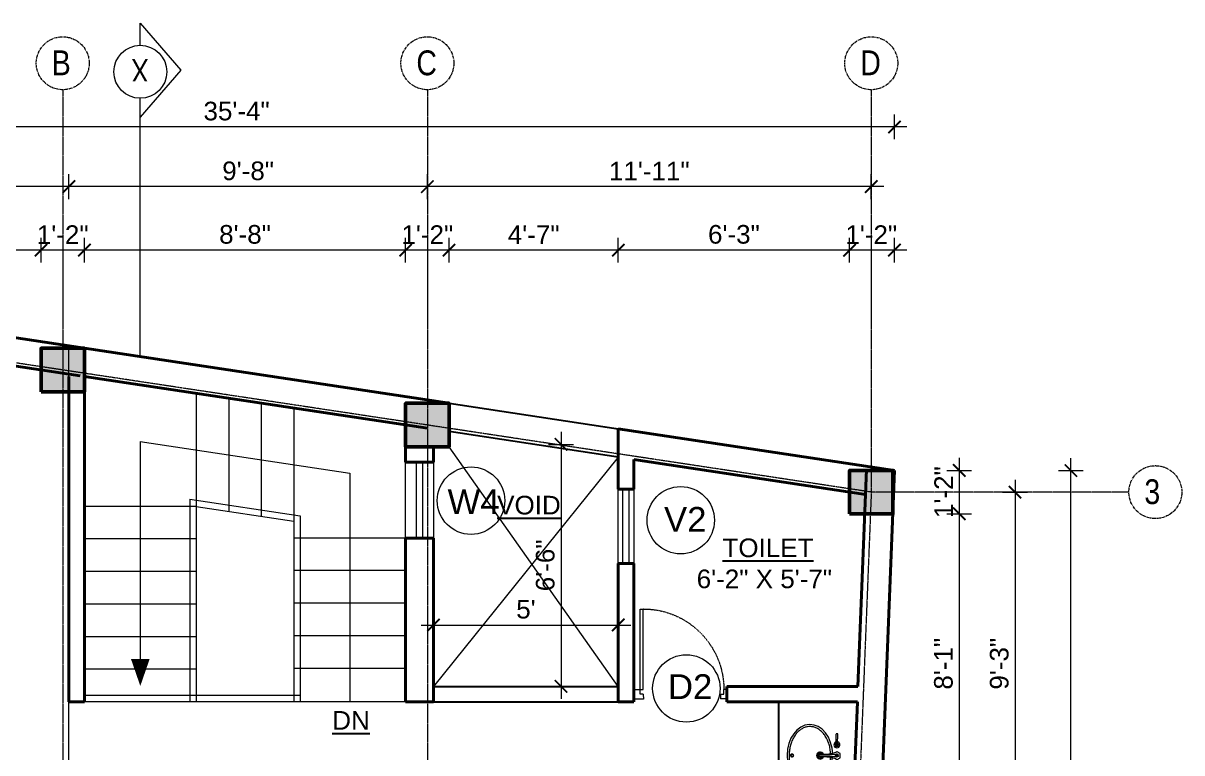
# Model space of a CAD drawing. Header units: inches. Extents: x 136316 to 139491, y -21083 to -17511.
# Drawn here: x 136744.6 to 137118, y -20056.5 to -19821.4 of the extents above; entities that cross this region are included whole.
import ezdxf

# ---------------------------------------------------------------- set-up
doc = ezdxf.new("R2010")
doc.units = ezdxf.units.IN
doc.header["$LTSCALE"] = 0.5
doc.header["$MEASUREMENT"] = 0
doc.header["$PDMODE"] = 66
doc.linetypes.add('CENTER', pattern=[2, 1.25, -0.25, 0.25, -0.25])
doc.linetypes.add('HIDDEN', pattern=[0.375, 0.25, -0.125])
for name, color, linetype, lineweight in [('Annotate-Lite.w', 177, 'Continuous', 9), ('Annotations-Bold.w', 177, 'Continuous', 13), ('C-COLUMN', 1, 'Continuous', 50), ('DIM', 4, 'Continuous', 5), ('DIM 1-100', 4, 'Continuous', 13), ('Door-Window.w', 4, 'Continuous', 15), ('Fittings', 9, 'Continuous', 5), ('hatch', 9, 'Continuous', 5), ('stair', 132, 'Continuous', 13), ('TEXT', 220, 'Continuous', 9), ('Toilet', 7, 'Continuous', 25), ('wall', 1, 'Continuous', 40), ('wall light', 6, 'Continuous', 25), ('window', 4, 'Continuous', 13)]:
    doc.layers.add(name, color=color, linetype=linetype, lineweight=lineweight)
doc.layers.add('furniture', color=31, linetype='Continuous')
doc.styles.add('ARAIL', font='ARIALN.TTF')
doc.styles.add('arial.', font='arial.ttf')
doc.styles.add('gaurav', font='arial.ttf')
doc.styles.get("Standard").update_dxf_attribs({"font": 'arial.ttf'})
doc.dimstyles.new('1 by 96', dxfattribs={"dimtxt": 6, "dimasz": 4, "dimexe": 4, "dimexo": 4, "dimgap": 2, "dimtad": 1, "dimdec": 0, "dimzin": 0, "dimdsep": 46, "dimlunit": 4, "dimtxsty": 'Standard', "dimblk": 'ARCHTICK', "dimcen": 0, "dimdle": 4, "dimadec": 0, "dimazin": 0, "dimtfac": 1, "dimtdec": 0, "dimtix": 1, "dimtofl": 0, "dimtmove": 1, "dimatfit": 3, "dimldrblk": 'ARCHTICK', "dimfxl": 4, "dimfxlon": 1, "dimtolj": 1, "dimtzin": 0, "dimlwd": -1, "dimlwe": -1, "dimarcsym": 0})

# ---------------------------------------------------------------- blocks, each defined once
blk = doc.blocks.new('3-0')
at = {"ltscale": 3}
for p, q in [((11063.05, 10097.68), (11065.97, 10099.9)), ((11063.05, 10097.68), (11064.53, 10095.73)), ((11065.25, 10097.81), (11066.71, 10098.92)), ((11065.99, 10096.84), (11065.25, 10097.81)), ((11065.97, 10099.9), (11066.71, 10098.92)), ((11065.99, 10096.84), (11064.53, 10095.73)), ((11085.5, 10074.13), (11110.32, 10092.96)), ((11111.05, 10091.97), (11110.32, 10092.96)), ((11086.24, 10073.15), (11111.05, 10091.97)), ((11084.04, 10073.02), (11082.57, 10071.91)), ((11082.57, 10071.91), (11084.79, 10068.98)), ((11084.04, 10073.02), (11084.78, 10072.04)), ((11084.78, 10072.04), (11086.24, 10073.15)), ((11084.79, 10068.98), (11087.72, 10071.2)), ((11086.24, 10073.15), (11085.5, 10074.13)), ((11087.72, 10071.2), (11086.24, 10073.15))]:
    blk.add_line(p, q, dxfattribs=at)
at = {"layer": 'Door-Window.w', "color": 9, "linetype": 'HIDDEN', "lineweight": 18}
blk.add_arc((11085.5, 10074.13), 31.16, 37.1906, 127.1465, dxfattribs=at)
blk = doc.blocks.new('A$C604E024C')
at = {"linetype": 'ByBlock'}
for p, q in [((-107, 6), (-198, 9)), ((-101, 4), (-101, -4)), ((-101, 4), (-101, 1)), ((-101, 4), (-101, 4)), ((-101, 1), (-97, 1)), ((-101, 0), (-101, -4)), ((-101, 0), (-97, 0)), ((-97, 4), (-97, 1)), ((-97, 4), (-96, 4)), ((-96, 4), (-96, -4)), ((-6, 4), (-6, -4)), ((-6, 4), (-5, 4)), ((-5, 4), (-5, -4)), ((0, 13), (0, -13)), ((1, 4), (1, -4)), ((1, 4), (3, 4)), ((2, 4), (2, 1)), ((2, 4), (3, 4)), ((2, 1), (3, 1)), ((100, 2), (101, 2)), ((107, 6), (198, 9)), ((199, 8), (199, -8)), ((-107, -6), (-198, -9)), ((-101, -4), (-101, -4)), ((-101, -4), (-101, -4)), ((-97, 0), (-97, -4)), ((-97, -4), (-96, -4)), ((-96, -4), (-96, -4)), ((-6, -4), (-1, -4)), ((-5, -4), (-1, -4)), ((-1, -4), (-1, -4)), ((1, -4), (3, -4)), ((2, 0), (2, -4)), ((2, 0), (3, 0)), ((2, -4), (3, -4)), ((100, -2), (101, -2)), ((107, -6), (198, -9))]:
    blk.add_line(p, q, dxfattribs=at)
for points in [[(35, -3), (35, -3, 0.267949), (35, 2), (20, 29, 0.267949), (15, 31), (-15, 31, 0.267949), (-20, 29), (-35, 2, 0.267949), (-35, -3)], [(0, 13), (-5, 13, 0.267949), (-9, 10), (-13, 2, 0.267949), (-13, -3), (-9, -10, 0.267949), (-5, -13), (0, -13)], [(0, 13), (5, 13, -0.267949), (9, 10), (13, 2, -0.267949), (13, -3), (9, -10, -0.267949), (5, -13), (0, -13)], [(-15, -149, 0.267949), (-15, -154), (-9, -163, 0.267949), (-5, -166), (0, -166)], [(15, -149, -0.267949), (15, -154), (9, -163, -0.267949), (5, -166), (0, -166)]]:
    blk.add_lwpolyline(points, format="xyb", dxfattribs=at)
for centre, radius, start, end in [((-148, 0), 51.6, 171.6285, 188.3715), ((-198, 8), 1, 88.5767, 180), ((-99, 0), 27.8, 193.9353, 166.0647), ((-99, 0), 16.1, 203.4772, 156.5228), ((-99, 0), 13.6, 207.8254, 152.1746), ((-99, 0), 10.7, 215.7665, 144.2335), ((3, 2), 1.6, 270, 90.0142), ((3, 2), 2.2, 301.4048, 90), ((3, -2), 2.5, 270, 62.7097), ((99, 0), 27.8, 13.9353, 346.0647), ((99, 0), 16.1, 23.4772, 336.5228), ((99, 0), 13.6, 27.8254, 332.1746), ((99, 0), 10.7, 35.7665, 324.2335), ((198, 8), 1, 0, 91.4233), ((-198, -8), 1, 180, 271.4233), ((-325, -117), 312, 354.1333, 21.5654), ((-1093, -110), 1085, 357.1828, 5.6778), ((3, -2), 1.9, 270, 90), ((1084, -109), 1075, 174.3028, 182.8736), ((325, -117), 312, 158.4157, 185.9255), ((198, -8), 1, 268.5767, 0)]:
    blk.add_arc(centre, radius, start, end, dxfattribs=at)
blk.add_ellipse((99, 0), major_axis=(0, 4.4), ratio=0.647537, start_param=-0.996154, end_param=4.137747, dxfattribs=at)
blk.add_open_spline([(100, 2), (100, 3), (100, 3), (100, 3), (99, 4), (99, 4), (99, 4), (99, 4), (98, 4), (98, 4), (98, 3), (97, 3), (97, 3), (97, 2), (97, 2), (96, 1), (96, 0), (96, 0), (96, -2), (97, -2), (97, -3), (97, -3), (98, -4), (98, -4), (99, -4), (99, -4), (99, -4), (100, -3), (100, -3), (100, -3), (100, -2)], degree=3, knots=[5.296065, 5.296065, 5.296065, 5.296065, 5.668493, 5.668493, 6.044953, 6.044953, 6.283185, 6.283185, 6.283185, 6.618814, 6.618814, 6.954443, 6.954443, 7.290072, 7.290072, 7.6257, 7.6257, 8.094621, 8.094621, 8.563542, 8.563542, 8.940002, 8.940002, 9.316461, 9.316461, 9.692921, 9.692921, 10.069381, 10.069381, 10.411893, 10.411893, 10.411893, 10.411893], dxfattribs=at)
blk = doc.blocks.new('basin')
for radius, start, end in [(1.14, 113.503, 66.2712), (0.79, 126.715, 52.8739)]:
    blk.add_arc((134195.31, -39122.53), radius, start, end)
blk.add_ellipse((134195.31, -39125.83), major_axis=(-9.97, 0), ratio=0.736887, start_param=4.757716, end_param=10.948885)
blk.add_ellipse((134195.31, -39131.57), major_axis=(0.448, 0), ratio=0.674502)
for points, knots in [([(134194.69, -39119.15), (134194.32, -39119.17), (134193.96, -39119.2), (134193.09, -39119.32), (134192.57, -39119.42), (134191.58, -39119.69), (134191.1, -39119.85), (134190.19, -39120.23), (134189.76, -39120.45), (134188.95, -39120.93), (134188.57, -39121.2), (134187.89, -39121.77), (134187.59, -39122.07), (134187.06, -39122.71), (134186.83, -39123.04), (134186.45, -39123.73), (134186.3, -39124.08), (134186.09, -39124.79), (134186.03, -39125.15), (134185.99, -39125.61), (134185.99, -39125.72), (134185.99, -39125.83), (134185.99, -39126.08), (134186.01, -39126.34), (134186.11, -39126.94), (134186.2, -39127.29), (134186.47, -39127.97), (134186.64, -39128.31), (134187.06, -39128.96), (134187.31, -39129.28), (134187.88, -39129.88), (134188.2, -39130.16), (134188.9, -39130.7), (134189.28, -39130.94), (134190.1, -39131.39), (134190.53, -39131.59), (134191.45, -39131.93), (134191.92, -39132.08), (134192.9, -39132.31), (134193.4, -39132.4), (134194.43, -39132.51), (134194.94, -39132.53), (134195.97, -39132.52), (134196.49, -39132.48), (134197.5, -39132.35), (134198, -39132.25), (134198.97, -39132), (134199.44, -39131.84), (134200.34, -39131.48), (134200.76, -39131.27), (134201.56, -39130.8), (134201.93, -39130.55), (134202.61, -39130), (134202.91, -39129.71), (134203.45, -39129.1), (134203.69, -39128.78), (134204.08, -39128.12), (134204.24, -39127.78), (134204.48, -39127.09), (134204.56, -39126.74), (134204.64, -39126.04), (134204.64, -39125.69), (134204.57, -39124.98), (134204.49, -39124.62), (134204.25, -39123.91), (134204.09, -39123.56), (134203.69, -39122.89), (134203.45, -39122.56), (134202.89, -39121.93), (134202.58, -39121.63), (134201.88, -39121.07), (134201.49, -39120.81), (134200.67, -39120.35), (134200.22, -39120.13), (134199.3, -39119.77), (134198.81, -39119.62), (134197.81, -39119.37), (134197.29, -39119.28), (134196.49, -39119.19), (134196.22, -39119.16), (134195.94, -39119.15)], [4.778413, 4.778413, 4.778413, 4.778413, 4.89303, 4.89303, 5.060537, 5.060537, 5.228045, 5.228045, 5.395552, 5.395552, 5.56306, 5.56306, 5.730567, 5.730567, 5.898075, 5.898075, 6.065582, 6.065582, 6.233089, 6.233089, 6.283185, 6.283185, 6.283185, 6.401225, 6.401225, 6.564378, 6.564378, 6.727532, 6.727532, 6.890685, 6.890685, 7.053839, 7.053839, 7.216992, 7.216992, 7.380146, 7.380146, 7.543299, 7.543299, 7.706452, 7.706452, 7.869606, 7.869606, 8.032759, 8.032759, 8.195913, 8.195913, 8.359066, 8.359066, 8.52222, 8.52222, 8.685373, 8.685373, 8.848527, 8.848527, 9.01168, 9.01168, 9.174834, 9.174834, 9.337987, 9.337987, 9.501141, 9.501141, 9.668648, 9.668648, 9.836155, 9.836155, 10.003663, 10.003663, 10.17117, 10.17117, 10.338678, 10.338678, 10.506185, 10.506185, 10.673693, 10.673693, 10.8412, 10.8412, 10.929386, 10.929386, 10.929386, 10.929386]), ([(134195.86, -39131.57), (134195.86, -39131.55), (134195.86, -39131.52), (134195.84, -39131.46), (134195.83, -39131.44), (134195.79, -39131.36), (134195.75, -39131.32), (134195.66, -39131.25), (134195.6, -39131.23), (134195.46, -39131.18), (134195.36, -39131.16), (134195.17, -39131.17), (134195.07, -39131.2), (134194.94, -39131.27), (134194.9, -39131.3), (134194.83, -39131.37), (134194.8, -39131.4), (134194.77, -39131.48), (134194.76, -39131.52), (134194.75, -39131.6), (134194.76, -39131.65), (134194.79, -39131.73), (134194.81, -39131.76), (134194.87, -39131.83), (134194.9, -39131.86), (134194.98, -39131.9), (134195.02, -39131.92), (134195.15, -39131.97), (134195.25, -39131.99), (134195.44, -39131.98), (134195.54, -39131.95), (134195.67, -39131.89), (134195.72, -39131.85), (134195.79, -39131.78), (134195.81, -39131.75), (134195.85, -39131.67), (134195.86, -39131.63), (134195.86, -39131.58), (134195.86, -39131.58), (134195.86, -39131.57)], [0, 0, 0, 0, 0.188397, 0.188397, 0.376794, 0.376794, 0.73698, 0.73698, 1.097166, 1.097166, 1.657793, 1.657793, 2.21842, 2.21842, 2.564182, 2.564182, 2.840364, 2.840364, 3.116547, 3.116547, 3.39273, 3.39273, 3.668913, 3.668913, 3.945096, 3.945096, 4.221279, 4.221279, 4.783807, 4.783807, 5.346334, 5.346334, 5.697184, 5.697184, 5.974645, 5.974645, 6.252106, 6.252106, 6.283185, 6.283185, 6.283185, 6.283185])]:
    blk.add_open_spline(points, degree=3, knots=knots)
at = {"xscale": 0.03499430959345774, "yscale": 0.03499430959345774, "zscale": 0.03499430959345774, "rotation": 359.9929103328581}
blk.add_blockref('A$C604E024C', (134195.31, -39117.12), dxfattribs=at)
blk = doc.blocks.new('_ArchTick')
at = {"color": 0, "linetype": 'ByBlock', "const_width": 0.15}
blk.add_lwpolyline([(-0.5, -0.5), (0.5, 0.5)], dxfattribs=at)
blk = doc.blocks.new('*D149')
at = {"layer": 'Defpoints', "color": 0, "transparency": 16777216}
for p in [(137024.95, -19965.47), (137024.95, -19979.47), (137046.29, -19979.47)]:
    blk.add_point(p, dxfattribs=at)
at = {"layer": 'DIM 1-100', "color": 0, "transparency": 16777216}
for p, q in [((137046.29, -19961.47), (137046.29, -19983.47)), ((137042.29, -19965.47), (137050.29, -19965.47)), ((137042.29, -19979.47), (137050.29, -19979.47))]:
    blk.add_line(p, q, dxfattribs=at)
at = {"layer": 'DIM 1-100', "color": 0, "transparency": 16777216, "xscale": 4, "yscale": 4, "zscale": 4}
for p, rotation in [((137046.29, -19965.47), 90), ((137046.29, -19979.47), 270)]:
    blk.add_blockref('_ArchTick', p, dxfattribs=dict(at, rotation=rotation))
at = {"layer": 'DIM 1-100', "color": 0, "transparency": 16777216, "insert": (137041.28, -19972.47), "char_height": 6, "attachment_point": 5, "rotation": 90}
blk.add_mtext('\\A1;1\'-2"', dxfattribs=at)
blk = doc.blocks.new('*D150')
at = {"layer": 'Defpoints', "color": 0, "transparency": 16777216}
for p in [(137024.95, -19979.47), (137020.51, -20076.06), (137046.29, -20076.06)]:
    blk.add_point(p, dxfattribs=at)
at = {"layer": 'DIM 1-100', "color": 0, "transparency": 16777216}
for p, q in [((137046.29, -19975.47), (137046.29, -20080.06)), ((137042.29, -19979.47), (137050.29, -19979.47)), ((137042.29, -20076.06), (137050.29, -20076.06))]:
    blk.add_line(p, q, dxfattribs=at)
at = {"layer": 'DIM 1-100', "color": 0, "transparency": 16777216, "xscale": 4, "yscale": 4, "zscale": 4}
for p, rotation in [((137046.29, -19979.47), 90), ((137046.29, -20076.06), 270)]:
    blk.add_blockref('_ArchTick', p, dxfattribs=dict(at, rotation=rotation))
at = {"layer": 'DIM 1-100', "color": 0, "transparency": 16777216, "insert": (137041.23, -20027.77), "char_height": 6, "attachment_point": 5, "rotation": 90}
blk.add_mtext('\\A1;8\'-1"', dxfattribs=at)
blk = doc.blocks.new('*D154')
at = {"layer": 'Defpoints', "color": 0, "transparency": 16777216}
for p in [(137024.95, -19972.47), (137020.79, -20083.06), (137064.29, -20083.06)]:
    blk.add_point(p, dxfattribs=at)
at = {"layer": 'DIM 1-100', "color": 0, "transparency": 16777216}
for p, q in [((137064.29, -19968.47), (137064.29, -20087.06)), ((137060.29, -19972.47), (137068.29, -19972.47)), ((137060.29, -20083.06), (137068.29, -20083.06))]:
    blk.add_line(p, q, dxfattribs=at)
at = {"layer": 'DIM 1-100', "color": 0, "transparency": 16777216, "xscale": 4, "yscale": 4, "zscale": 4}
for p, rotation in [((137064.29, -19972.47), 90), ((137064.29, -20083.06), 270)]:
    blk.add_blockref('_ArchTick', p, dxfattribs=dict(at, rotation=rotation))
at = {"layer": 'DIM 1-100', "color": 0, "transparency": 16777216, "insert": (137059.22, -20027.77), "char_height": 6, "attachment_point": 5, "rotation": 90}
blk.add_mtext('\\A1;9\'-3"', dxfattribs=at)
blk = doc.blocks.new('*D156')
at = {"layer": 'Defpoints', "color": 0, "transparency": 16777216}
for p in [(137025.42, -19965.53), (137082.29, -19965.53), (137015.85, -20208.29)]:
    blk.add_point(p, dxfattribs=at)
at = {"layer": 'DIM 1-100', "color": 0, "transparency": 16777216}
for p, q in [((137082.29, -20212.29), (137082.29, -19961.53)), ((137078.29, -19965.53), (137086.29, -19965.53)), ((137078.29, -20208.29), (137086.29, -20208.29))]:
    blk.add_line(p, q, dxfattribs=at)
at = {"layer": 'DIM 1-100', "color": 0, "transparency": 16777216, "xscale": 4, "yscale": 4, "zscale": 4}
for p, rotation in [((137082.29, -19965.53), 90), ((137082.29, -20208.29), 270)]:
    blk.add_blockref('_ArchTick', p, dxfattribs=dict(at, rotation=rotation))
at = {"layer": 'DIM 1-100', "color": 0, "transparency": 16777216, "insert": (137077.22, -20086.91), "char_height": 6, "attachment_point": 5, "rotation": 90}
blk.add_mtext('\\A1;20\'-3"', dxfattribs=at)
blk = doc.blocks.new('*D157')
at = {"layer": 'Defpoints', "color": 0, "transparency": 16777216}
for p in [(137010.95, -19894.51), (137010.95, -19965.47), (137025.42, -19965.53)]:
    blk.add_point(p, dxfattribs=at)
at = {"layer": 'DIM 1-100', "color": 0, "transparency": 16777216}
for p, q in [((137010.95, -19898.51), (137010.95, -19890.51)), ((137025.42, -19898.51), (137025.42, -19890.51)), ((137029.42, -19894.51), (137006.95, -19894.51))]:
    blk.add_line(p, q, dxfattribs=at)
at = {"layer": 'DIM 1-100', "color": 0, "transparency": 16777216, "xscale": 4, "yscale": 4, "zscale": 4, "rotation": 180}
blk.add_blockref('_ArchTick', (137010.95, -19894.51), dxfattribs=at)
at = {"layer": 'DIM 1-100', "color": 0, "transparency": 16777216, "xscale": 4, "yscale": 4, "zscale": 4}
blk.add_blockref('_ArchTick', (137025.42, -19894.51), dxfattribs=at)
at = {"layer": 'DIM 1-100', "color": 0, "transparency": 16777216, "insert": (137017.95, -19889.5), "char_height": 6, "attachment_point": 5}
blk.add_mtext('\\A1;1\'-2"', dxfattribs=at)
blk = doc.blocks.new('*D158')
at = {"layer": 'Defpoints', "color": 0, "transparency": 16777216}
for p in [(136936.43, -19894.51), (136936.43, -19952.09), (137010.95, -19965.47)]:
    blk.add_point(p, dxfattribs=at)
at = {"layer": 'DIM 1-100', "color": 0, "transparency": 16777216}
for p, q in [((136936.43, -19898.51), (136936.43, -19890.51)), ((137010.95, -19898.51), (137010.95, -19890.51)), ((137014.95, -19894.51), (136932.43, -19894.51))]:
    blk.add_line(p, q, dxfattribs=at)
at = {"layer": 'DIM 1-100', "color": 0, "transparency": 16777216, "xscale": 4, "yscale": 4, "zscale": 4, "rotation": 180}
blk.add_blockref('_ArchTick', (136936.43, -19894.51), dxfattribs=at)
at = {"layer": 'DIM 1-100', "color": 0, "transparency": 16777216, "xscale": 4, "yscale": 4, "zscale": 4}
blk.add_blockref('_ArchTick', (137010.95, -19894.51), dxfattribs=at)
at = {"layer": 'DIM 1-100', "color": 0, "transparency": 16777216, "insert": (136973.69, -19889.44), "char_height": 6, "attachment_point": 5}
blk.add_mtext('\\A1;6\'-3"', dxfattribs=at)
blk = doc.blocks.new('*D159')
at = {"layer": 'Defpoints', "color": 0, "transparency": 16777216}
for p in [(136881.89, -19894.51), (136881.89, -19943.86), (136936.43, -19952.09)]:
    blk.add_point(p, dxfattribs=at)
at = {"layer": 'DIM 1-100', "color": 0, "transparency": 16777216}
for p, q in [((136881.89, -19898.51), (136881.89, -19890.51)), ((136936.43, -19898.51), (136936.43, -19890.51)), ((136940.43, -19894.51), (136877.89, -19894.51))]:
    blk.add_line(p, q, dxfattribs=at)
at = {"layer": 'DIM 1-100', "color": 0, "transparency": 16777216, "xscale": 4, "yscale": 4, "zscale": 4, "rotation": 180}
blk.add_blockref('_ArchTick', (136881.89, -19894.51), dxfattribs=at)
at = {"layer": 'DIM 1-100', "color": 0, "transparency": 16777216, "xscale": 4, "yscale": 4, "zscale": 4}
blk.add_blockref('_ArchTick', (136936.43, -19894.51), dxfattribs=at)
at = {"layer": 'DIM 1-100', "color": 0, "transparency": 16777216, "insert": (136909.16, -19889.51), "char_height": 6, "attachment_point": 5}
blk.add_mtext('\\A1;4\'-7"', dxfattribs=at)
blk = doc.blocks.new('*D160')
at = {"layer": 'Defpoints', "color": 0, "transparency": 16777216}
for p in [(136867.89, -19894.51), (136867.89, -19943.86), (136881.89, -19943.86)]:
    blk.add_point(p, dxfattribs=at)
at = {"layer": 'DIM 1-100', "color": 0, "transparency": 16777216}
for p, q in [((136867.89, -19898.51), (136867.89, -19890.51)), ((136881.89, -19898.51), (136881.89, -19890.51)), ((136885.89, -19894.51), (136863.89, -19894.51))]:
    blk.add_line(p, q, dxfattribs=at)
at = {"layer": 'DIM 1-100', "color": 0, "transparency": 16777216, "xscale": 4, "yscale": 4, "zscale": 4, "rotation": 180}
blk.add_blockref('_ArchTick', (136867.89, -19894.51), dxfattribs=at)
at = {"layer": 'DIM 1-100', "color": 0, "transparency": 16777216, "xscale": 4, "yscale": 4, "zscale": 4}
blk.add_blockref('_ArchTick', (136881.89, -19894.51), dxfattribs=at)
at = {"layer": 'DIM 1-100', "color": 0, "transparency": 16777216, "insert": (136874.89, -19889.5), "char_height": 6, "attachment_point": 5}
blk.add_mtext('\\A1;1\'-2"', dxfattribs=at)
blk = doc.blocks.new('*D161')
at = {"layer": 'Defpoints', "color": 0, "transparency": 16777216}
for p in [(136764.39, -19894.51), (136764.39, -19926.12), (136867.89, -19943.86)]:
    blk.add_point(p, dxfattribs=at)
at = {"layer": 'DIM 1-100', "color": 0, "transparency": 16777216}
for p, q in [((136764.39, -19898.51), (136764.39, -19890.51)), ((136867.89, -19898.51), (136867.89, -19890.51)), ((136871.89, -19894.51), (136760.39, -19894.51))]:
    blk.add_line(p, q, dxfattribs=at)
at = {"layer": 'DIM 1-100', "color": 0, "transparency": 16777216, "xscale": 4, "yscale": 4, "zscale": 4, "rotation": 180}
blk.add_blockref('_ArchTick', (136764.39, -19894.51), dxfattribs=at)
at = {"layer": 'DIM 1-100', "color": 0, "transparency": 16777216, "xscale": 4, "yscale": 4, "zscale": 4}
blk.add_blockref('_ArchTick', (136867.89, -19894.51), dxfattribs=at)
at = {"layer": 'DIM 1-100', "color": 0, "transparency": 16777216, "insert": (136816.14, -19889.45), "char_height": 6, "attachment_point": 5}
blk.add_mtext('\\A1;8\'-8"', dxfattribs=at)
blk = doc.blocks.new('*D162')
at = {"layer": 'Defpoints', "color": 0, "transparency": 16777216}
for p in [(136750.39, -19894.51), (136750.39, -19926.12), (136764.39, -19926.12)]:
    blk.add_point(p, dxfattribs=at)
at = {"layer": 'DIM 1-100', "color": 0, "transparency": 16777216}
for p, q in [((136750.39, -19898.51), (136750.39, -19890.51)), ((136764.39, -19898.51), (136764.39, -19890.51)), ((136768.39, -19894.51), (136746.39, -19894.51))]:
    blk.add_line(p, q, dxfattribs=at)
at = {"layer": 'DIM 1-100', "color": 0, "transparency": 16777216, "xscale": 4, "yscale": 4, "zscale": 4, "rotation": 180}
blk.add_blockref('_ArchTick', (136750.39, -19894.51), dxfattribs=at)
at = {"layer": 'DIM 1-100', "color": 0, "transparency": 16777216, "xscale": 4, "yscale": 4, "zscale": 4}
blk.add_blockref('_ArchTick', (136764.39, -19894.51), dxfattribs=at)
at = {"layer": 'DIM 1-100', "color": 0, "transparency": 16777216, "insert": (136757.39, -19889.5), "char_height": 6, "attachment_point": 5}
blk.add_mtext('\\A1;1\'-2"', dxfattribs=at)
blk = doc.blocks.new('*D163')
at = {"layer": 'Defpoints', "color": 0, "transparency": 16777216}
for p in [(136637.74, -19894.51), (136637.74, -19921), (136750.39, -19926.12)]:
    blk.add_point(p, dxfattribs=at)
at = {"layer": 'DIM 1-100', "color": 0, "transparency": 16777216}
for p, q in [((136637.74, -19898.51), (136637.74, -19890.51)), ((136750.39, -19898.51), (136750.39, -19890.51)), ((136754.39, -19894.51), (136633.74, -19894.51))]:
    blk.add_line(p, q, dxfattribs=at)
at = {"layer": 'DIM 1-100', "color": 0, "transparency": 16777216, "xscale": 4, "yscale": 4, "zscale": 4, "rotation": 180}
blk.add_blockref('_ArchTick', (136637.74, -19894.51), dxfattribs=at)
at = {"layer": 'DIM 1-100', "color": 0, "transparency": 16777216, "xscale": 4, "yscale": 4, "zscale": 4}
blk.add_blockref('_ArchTick', (136750.39, -19894.51), dxfattribs=at)
at = {"layer": 'DIM 1-100', "color": 0, "transparency": 16777216, "insert": (136694.07, -19889.45), "char_height": 6, "attachment_point": 5}
blk.add_mtext('\\A1;9\'-5"', dxfattribs=at)
blk = doc.blocks.new('*D166')
at = {"layer": 'Defpoints', "color": 0, "transparency": 16777216}
for p in [(136874.89, -19874.04), (136874.89, -19950.86), (137017.95, -19972.47)]:
    blk.add_point(p, dxfattribs=at)
at = {"layer": 'DIM 1-100', "color": 0, "transparency": 16777216}
for p, q in [((136874.89, -19878.04), (136874.89, -19870.04)), ((137017.95, -19878.04), (137017.95, -19870.04)), ((137021.95, -19874.04), (136870.89, -19874.04))]:
    blk.add_line(p, q, dxfattribs=at)
at = {"layer": 'DIM 1-100', "color": 0, "transparency": 16777216, "xscale": 4, "yscale": 4, "zscale": 4, "rotation": 180}
blk.add_blockref('_ArchTick', (136874.89, -19874.04), dxfattribs=at)
at = {"layer": 'DIM 1-100', "color": 0, "transparency": 16777216, "xscale": 4, "yscale": 4, "zscale": 4}
blk.add_blockref('_ArchTick', (137017.95, -19874.04), dxfattribs=at)
at = {"layer": 'DIM 1-100', "color": 0, "transparency": 16777216, "insert": (136946.42, -19869.03), "char_height": 6, "attachment_point": 5}
blk.add_mtext('\\A1;11\'-11"', dxfattribs=at)
blk = doc.blocks.new('*D167')
at = {"layer": 'Defpoints', "color": 0, "transparency": 16777216}
for p in [(136759.39, -19874.04), (136759.39, -19938.12), (136874.89, -19950.86)]:
    blk.add_point(p, dxfattribs=at)
at = {"layer": 'DIM 1-100', "color": 0, "transparency": 16777216}
for p, q in [((136759.39, -19878.04), (136759.39, -19870.04)), ((136874.89, -19878.04), (136874.89, -19870.04)), ((136878.89, -19874.04), (136755.39, -19874.04))]:
    blk.add_line(p, q, dxfattribs=at)
at = {"layer": 'DIM 1-100', "color": 0, "transparency": 16777216, "xscale": 4, "yscale": 4, "zscale": 4, "rotation": 180}
blk.add_blockref('_ArchTick', (136759.39, -19874.04), dxfattribs=at)
at = {"layer": 'DIM 1-100', "color": 0, "transparency": 16777216, "xscale": 4, "yscale": 4, "zscale": 4}
blk.add_blockref('_ArchTick', (136874.89, -19874.04), dxfattribs=at)
at = {"layer": 'DIM 1-100', "color": 0, "transparency": 16777216, "insert": (136817.14, -19868.98), "char_height": 6, "attachment_point": 5}
blk.add_mtext('\\A1;9\'-8"', dxfattribs=at)
blk = doc.blocks.new('*D168')
at = {"layer": 'Defpoints', "color": 0, "transparency": 16777216}
for p in [(136630.74, -19874.04), (136630.74, -19914), (136759.39, -19938.12)]:
    blk.add_point(p, dxfattribs=at)
at = {"layer": 'DIM 1-100', "color": 0, "transparency": 16777216}
for p, q in [((136630.74, -19878.04), (136630.74, -19870.04)), ((136759.39, -19878.04), (136759.39, -19870.04)), ((136763.39, -19874.04), (136626.74, -19874.04))]:
    blk.add_line(p, q, dxfattribs=at)
at = {"layer": 'DIM 1-100', "color": 0, "transparency": 16777216, "xscale": 4, "yscale": 4, "zscale": 4, "rotation": 180}
blk.add_blockref('_ArchTick', (136630.74, -19874.04), dxfattribs=at)
at = {"layer": 'DIM 1-100', "color": 0, "transparency": 16777216, "xscale": 4, "yscale": 4, "zscale": 4}
blk.add_blockref('_ArchTick', (136759.39, -19874.04), dxfattribs=at)
at = {"layer": 'DIM 1-100', "color": 0, "transparency": 16777216, "insert": (136695.07, -19868.98), "char_height": 6, "attachment_point": 5}
blk.add_mtext('\\A1;10\'-9"', dxfattribs=at)
blk = doc.blocks.new('*D169')
at = {"layer": 'Defpoints', "color": 0, "transparency": 16777216}
for p in [(136601.41, -19854.79), (136601.41, -19901.51), (137025.42, -19965.53)]:
    blk.add_point(p, dxfattribs=at)
at = {"layer": 'DIM 1-100', "color": 0, "transparency": 16777216}
for p, q in [((136601.41, -19858.79), (136601.41, -19850.79)), ((137025.42, -19858.79), (137025.42, -19850.79)), ((137029.42, -19854.79), (136597.41, -19854.79))]:
    blk.add_line(p, q, dxfattribs=at)
at = {"layer": 'DIM 1-100', "color": 0, "transparency": 16777216, "xscale": 4, "yscale": 4, "zscale": 4, "rotation": 180}
blk.add_blockref('_ArchTick', (136601.41, -19854.79), dxfattribs=at)
at = {"layer": 'DIM 1-100', "color": 0, "transparency": 16777216, "xscale": 4, "yscale": 4, "zscale": 4}
blk.add_blockref('_ArchTick', (137025.42, -19854.79), dxfattribs=at)
at = {"layer": 'DIM 1-100', "color": 0, "transparency": 16777216, "insert": (136813.42, -19849.72), "char_height": 6, "attachment_point": 5}
blk.add_mtext('\\A1;35\'-4"', dxfattribs=at)
blk = doc.blocks.new('*D177')
at = {"layer": 'Defpoints', "color": 0, "transparency": 16777216}
for p in [(136936.43, -20015.29), (136876.89, -20035.06), (136936.43, -20035.06)]:
    blk.add_point(p, dxfattribs=at)
at = {"layer": 'DIM 1-100', "color": 0, "transparency": 16777216}
for p, q in [((136876.89, -20019.29), (136876.89, -20011.29)), ((136936.43, -20019.29), (136936.43, -20011.29)), ((136872.89, -20015.29), (136940.43, -20015.29))]:
    blk.add_line(p, q, dxfattribs=at)
at = {"layer": 'DIM 1-100', "color": 0, "transparency": 16777216, "xscale": 4, "yscale": 4, "zscale": 4, "rotation": 180}
blk.add_blockref('_ArchTick', (136876.89, -20015.29), dxfattribs=at)
at = {"layer": 'DIM 1-100', "color": 0, "transparency": 16777216, "xscale": 4, "yscale": 4, "zscale": 4}
blk.add_blockref('_ArchTick', (136936.43, -20015.29), dxfattribs=at)
at = {"layer": 'DIM 1-100', "color": 0, "transparency": 16777216, "insert": (136906.66, -20010.23), "char_height": 6, "attachment_point": 5}
blk.add_mtext("\\A1;5'", dxfattribs=at)
blk = doc.blocks.new('*D178')
at = {"layer": 'Defpoints', "color": 0, "transparency": 16777216}
for p in [(136909.16, -19957.08), (136917.97, -20035.06), (136936.43, -20035.06)]:
    blk.add_point(p, dxfattribs=at)
at = {"layer": 'DIM 1-100', "color": 0, "transparency": 16777216}
for p, q in [((136917.97, -19953.08), (136917.97, -20039.06)), ((136913.97, -19957.08), (136921.97, -19957.08)), ((136921.97, -20035.06), (136913.97, -20035.06))]:
    blk.add_line(p, q, dxfattribs=at)
at = {"layer": 'DIM 1-100', "color": 0, "transparency": 16777216, "xscale": 4, "yscale": 4, "zscale": 4}
for p, rotation in [((136917.97, -19957.08), 90), ((136917.97, -20035.06), 270)]:
    blk.add_blockref('_ArchTick', p, dxfattribs=dict(at, rotation=rotation))
at = {"layer": 'DIM 1-100', "color": 0, "transparency": 16777216, "insert": (136912.91, -19996.07), "char_height": 6, "attachment_point": 5, "rotation": 90}
blk.add_mtext('\\A1;6\'-6"', dxfattribs=at)

msp = doc.modelspace()

# ---------------------------------------------------------------- hatches: boundary and pattern name
at = {"layer": 'C-COLUMN'}
h = msp.add_hatch(color=256, dxfattribs=at)
h.dxf.hatch_style = 1
h.paths.add_polyline_path([(136764.39, -19926.12), (136750.39, -19926.12), (136750.39, -19940.12), (136764.39, -19940.12)])
h = msp.add_hatch(color=256, dxfattribs=at)
h.dxf.hatch_style = 1
h.paths.add_polyline_path([(136881.89, -19943.86), (136867.89, -19943.86), (136867.89, -19957.86), (136881.89, -19957.86)])
h = msp.add_hatch(color=256, dxfattribs=at)
h.dxf.hatch_style = 1
h.paths.add_polyline_path([(137024.95, -19965.47), (137010.95, -19965.47), (137010.95, -19979.47), (137024.95, -19979.47)])

# ---------------------------------------------------------------- linework, layer by layer
at = {"layer": 'Annotate-Lite.w'}
for points in [[(136623.74, -20090.06), (136738.39, -20090.06), (136738.39, -20208.29), (137015.85, -20208.29), (137025.42, -19965.53), (136623.69, -19904.88), (136623.69, -20090.06)], [(136867.89, -20090.06), (136759.39, -20090.06), (136759.39, -19925.36), (136623.69, -19904.88)]]:
    msp.add_lwpolyline(points, dxfattribs=at)
msp.add_lwpolyline([(136881.89, -19952.96), (136881.89, -19957.86), (136876.89, -19957.86), (136876.89, -20035.06), (136936.43, -20035.06), (136936.43, -19961.2)], close=True, dxfattribs=at)
at = {"layer": 'Annotate-Lite.w', "ltscale": 0.005}
for centre in [(136888.96, -19975.22), (136956.56, -19981.53), (136958.36, -20035.72)]:
    msp.add_circle(centre, 10.86, dxfattribs=at)
at = {"layer": 'Annotations-Bold.w', "linetype": 'CENTER', "ltscale": 0.3}
for p, q in [((136757.39, -19842.81), (136757.39, -20289.57)), ((136874.89, -19842.81), (136874.89, -20289.57))]:
    msp.add_line(p, q, dxfattribs=at)
for points in [[(137017.95, -19842.81), (137017.95, -19972.47), (137008.85, -20201.29), (137008.85, -20289.57)], [(137100.96, -19972.47), (137017.95, -19972.47), (136874.89, -19950.86), (136757.39, -19933.12), (136630.74, -19914), (136540.74, -19914)]]:
    msp.add_lwpolyline(points, dxfattribs=at)
at = {"layer": 'Annotations-Bold.w', "linetype": 'CENTER', "ltscale": 1.5}
for centre in [(136757.39, -19834.28), (136874.89, -19834.28), (137017.95, -19834.28), (137109.5, -19972.47)]:
    msp.add_circle(centre, 8.53, dxfattribs=at)
at = {"layer": 'C-COLUMN'}
for points in [[(136750.39, -19940.12), (136764.39, -19940.12), (136764.39, -19926.12), (136750.39, -19926.12)], [(136867.89, -19957.86), (136881.89, -19957.86), (136881.89, -19943.86), (136867.89, -19943.86)], [(137010.95, -19979.47), (137024.95, -19979.47), (137024.95, -19965.47), (137010.95, -19965.47)]]:
    msp.add_lwpolyline(points, close=True, dxfattribs=at)
at = {"layer": 'DIM'}
for p, q in [((136782.39, -19956.14), (136782.39, -20026.26)), ((136782.39, -19956.14), (136849.89, -19966.33)), ((136849.89, -19966.33), (136849.89, -20040.06, 0))]:
    msp.add_line(p, q, dxfattribs=at)
at = {"layer": 'furniture'}
msp.add_line((136988.04, -20040.06), (136988.04, -20076.06), dxfattribs=at)
at = {"layer": 'hatch'}
for p, q in [((136936.43, -19961.2), (136876.89, -20035.06)), ((136936.43, -20035.06), (136881.89, -19957.86))]:
    msp.add_line(p, q, dxfattribs=at)
at = {"layer": 'stair', "linetype": 'ByBlock'}
for p, q in [((136800.39, -19940.66), (136800.39, -19977.06)), ((136810.89, -19942.24), (136810.89, -19978.65)), ((136821.39, -19943.83), (136821.39, -19980.23)), ((136831.89, -19945.41), (136831.89, -19981.82)), ((136798.39, -19974.74), (136833.89, -19980.1)), ((136798.39, -19974.74), (136798.39, -20040.06)), ((136800.39, -19977.06), (136764.39, -19977.06)), ((136800.39, -19977.06), (136831.89, -19981.82)), ((136800.39, -19977.06), (136800.39, -20040.06)), ((136831.89, -19981.82), (136831.89, -20040.06)), ((136833.89, -19980.1), (136833.89, -20040.06)), ((136800.39, -19987.56), (136764.39, -19987.56)), ((136800.39, -19998.06), (136764.39, -19998.06)), ((136800.39, -20008.56), (136764.39, -20008.56)), ((136800.39, -20019.06), (136764.39, -20019.06)), ((136800.39, -20029.56), (136764.39, -20029.56)), ((136833.89, -20038.06), (136764.39, -20038.06)), ((136867.89, -20040.06), (136759.39, -20040.06))]:
    msp.add_line(p, q, dxfattribs=at)
for points in [[(136867.89, -19987.26), (136831.89, -19987.26)], [(136867.89, -19997.76), (136831.89, -19997.76)], [(136867.89, -20008.26), (136831.89, -20008.26)], [(136867.89, -20018.76), (136831.89, -20018.76)], [(136867.89, -20029.26), (136831.89, -20029.26)]]:
    msp.add_lwpolyline(points, dxfattribs=at)
msp.add_lwpolyline([(136782.39, -20026.26, 6, 0, 0), (136782.39, -20034.94, 0, 0, 0)], format="xyseb", dxfattribs=at)
at = {"layer": 'TEXT'}
for points in [[(136782.39, -19828.5), (136782.39, -19821.36), (136795.48, -19836.5), (136782.39, -19851.64)], [(136782.39, -19928.84), (136782.39, -19845.57)]]:
    msp.add_lwpolyline(points, dxfattribs=at)
msp.add_circle((136782.39, -19837.03), 8.53, dxfattribs=at)
at = {"layer": 'Toilet'}
msp.add_line((137015.85, -20208.29), (137025.42, -19965.53), dxfattribs=at)
at = {"layer": 'wall'}
for p, q in [((136601.41, -19901.51), (136764.39, -19926.12)), ((136642.74, -19916.85), (136763.05, -19935.02)), ((136881.89, -19943.86), (136764.39, -19926.12)), ((136759.39, -20040.06), (136759.39, -19935.22)), ((136764.39, -20040.06), (136764.39, -19935.22)), ((137025.42, -19965.53), (136936.43, -19952.09)), ((136936.43, -19952.09), (136936.43, -19971.51)), ((136867.89, -19962.86), (136867.89, -19957.86)), ((136876.89, -19962.86), (136876.89, -19957.86)), ((136867.89, -19962.86), (136876.89, -19962.86)), ((136941.43, -19961.95), (136941.43, -19971.51)), ((137013.67, -20035.06), (137016.43, -19965.18)), ((137015.85, -20208.29), (137025.42, -19965.53)), ((136936.43, -19971.51), (136941.43, -19971.51)), ((136867.89, -20040.06), (136867.89, -19987.26)), ((136867.89, -19987.26), (136876.89, -19987.26)), ((136876.89, -20040.06), (136876.89, -19987.26)), ((136936.43, -19995.51), (136936.43, -20040.06)), ((136936.43, -19995.51), (136941.43, -19995.51)), ((136941.43, -19995.51), (136941.43, -20040.06)), ((136971.43, -20035.06), (136971.43, -20040.06)), ((136764.39, -20040.06), (136759.39, -20040.06)), ((136867.89, -20040.06), (136876.89, -20040.06)), ((136941.43, -20040.06), (136936.43, -20040.06)), ((136971.43, -20040.06), (137013.48, -20040.06)), ((137008.46, -20167.29), (137013.48, -20040.06))]:
    msp.add_line(p, q, dxfattribs=at)
for points in [[(136874.89, -19951.9), (136764.39, -19935.22)], [(137016.11, -19973.23), (136941.43, -19961.95)], [(136971.43, -20035.06), (137013.67, -20035.06)]]:
    msp.add_lwpolyline(points, dxfattribs=at)
at = {"layer": 'wall light'}
for p, q in [((136881.89, -19943.86), (136936.43, -19952.09)), ((136876.89, -20035.06), (136936.43, -20035.06)), ((136876.89, -20040.06), (136936.43, -20040.06))]:
    msp.add_line(p, q, dxfattribs=at)
msp.add_lwpolyline([(136936.43, -19961.2), (136881.89, -19952.96)], dxfattribs=at)
at = {"layer": 'window'}
for p, q in [((136867.89, -19987.26), (136867.89, -19962.86)), ((136871.39, -19987.26), (136871.39, -19962.86)), ((136873.39, -19987.26), (136873.39, -19962.86)), ((136876.89, -19962.86), (136876.89, -19987.26)), ((136936.43, -19995.51), (136936.43, -19971.51)), ((136937.93, -19995.51), (136937.93, -19971.51)), ((136939.93, -19995.51), (136939.93, -19971.51)), ((136941.43, -19971.51), (136941.43, -19995.51))]:
    msp.add_line(p, q, dxfattribs=at)

# ---------------------------------------------------------------- block references
at = {"layer": 'Door-Window.w', "linetype": 'ByBlock', "xscale": -0.8331589850765497, "yscale": 0.8331589850765497, "zscale": 0.8331589850765497, "rotation": 307.2669371386873}
msp.add_blockref('3-0', (135857.53, -32468.72), dxfattribs=at)
at = {"layer": 'Fittings', "lineweight": 15, "rotation": 269.8162799008568}
msp.add_blockref('basin', (176554.1, 114011.83), dxfattribs=at)

# ---------------------------------------------------------------- texts
at = {"layer": 'Annotate-Lite.w', "ltscale": 0.005, "char_height": 8, "attachment_point": 1, "style": 'gaurav'}
for s, insert in [('W4', (136881.41, -19971.57)), ('V2', (136951.17, -19977.26)), ('D2', (136952.44, -20031.16))]:
    msp.add_mtext_dynamic_manual_height_columns(s, width=8, gutter_width=100, heights=[0], dxfattribs=dict(at, insert=insert))
at = {"layer": 'Annotations-Bold.w', "linetype": 'CENTER', "ltscale": 1.5, "char_height": 8, "attachment_point": 1, "style": 'ARAIL'}
for s, insert in [('B', (136753.86, -19830.14)), ('C', (136871.36, -19830.14)), ('D', (137014.42, -19830.14)), ('3', (137105.96, -19968.33))]:
    msp.add_mtext_dynamic_manual_height_columns(s, width=6.5393, gutter_width=100, heights=[0], dxfattribs=dict(at, insert=insert))
at = {"layer": 'TEXT', "insert": (136779.54, -19840.12), "char_height": 7.2, "attachment_point": 3, "rotation": 180, "style": 'ARAIL'}
msp.add_mtext_dynamic_manual_height_columns('X', width=125.4648, gutter_width=90, heights=[0], dxfattribs=at)
at = {"layer": 'TEXT', "lineweight": -2, "char_height": 6, "width": 127.5059, "attachment_point": 5, "style": 'arial.'}
for s, insert in [('{\\LVOID}', (136907.63, -19976.7)), ('{\\L TOILET\\P}6\'-2" X 5\'-7"', (136983.5, -19995.47)), ('{\\LDN}', (136850.3, -20046.02))]:
    msp.add_mtext(s, dxfattribs=dict(at, insert=insert))

# ---------------------------------------------------------------- dimensions: what is measured, and where the dimension line sits
at = {"layer": 'DIM 1-100'}
for base, p1, p2, picture, middle in [((136601.41, -19854.79), (137025.42, -19965.53), (136601.41, -19901.51), '*D169', (136813.42, -19849.72)), ((136630.74, -19874.04), (136759.39, -19938.12), (136630.74, -19914), '*D168', (136695.07, -19868.98)), ((136759.39246448, -19874.03986058), (136874.89246448, -19950.85927243), (136759.39246448, -19938.11870792), '*D167', (136817.14246448, -19868.97642265)), ((136874.89, -19874.04), (137017.95, -19972.47), (136874.89, -19950.86), '*D166', (136946.42, -19869.03)), ((136637.74, -19894.51), (136750.39, -19926.12), (136637.74, -19921), '*D163', (136694.07, -19889.45)), ((136764.39246448, -19894.50861058), (136867.89246448, -19943.85927243), (136764.39246448, -19926.11870792), '*D161', (136816.14246448, -19889.44517265)), ((136881.89, -19894.51), (136936.43, -19952.09), (136881.89, -19943.86), '*D159', (136909.16, -19889.51)), ((136936.43, -19894.51), (137010.95, -19965.47), (136936.43, -19952.09), '*D158', (136973.69, -19889.44)), ((136936.43, -20015.29), (136876.89, -20035.06), (136936.43, -20035.06), '*D177', (136906.66, -20010.23))]:
    dim = msp.add_linear_dim(base=base, p1=p1, p2=p2, dimstyle='1 by 96', dxfattribs=at)
    dim.commit()
    dim.dimension.update_dxf_attribs({"geometry": picture, "text_midpoint": middle})
for base, p1, p2, picture, middle in [((136750.39, -19894.51), (136764.39, -19926.12), (136750.39, -19926.12), '*D162', (136757.39, -19894.51)), ((136867.89, -19894.51), (136881.89, -19943.86), (136867.89, -19943.86), '*D160', (136874.89, -19894.51)), ((137010.95, -19894.51), (137025.42, -19965.53), (137010.95, -19965.47), '*D157', (137017.95, -19894.51))]:
    dim = msp.add_linear_dim(base=base, p1=p1, p2=p2, dimstyle='1 by 96', dxfattribs=at)
    dim.commit()
    dim.dimension.update_dxf_attribs({"geometry": picture, "text_midpoint": middle, "dimtype": 160})
for base, p1, p2, picture, middle in [((136917.97, -20035.06), (136909.16, -19957.08), (136936.43, -20035.06), '*D178', (136912.91, -19996.07)), ((137082.29, -19965.53), (137015.85, -20208.29), (137025.42, -19965.53), '*D156', (137077.22, -20086.91)), ((137064.29, -20083.06), (137024.95, -19972.47), (137020.79, -20083.06), '*D154', (137059.22, -20027.77)), ((137046.29, -20076.06), (137024.95, -19979.47), (137020.51, -20076.06), '*D150', (137041.23, -20027.77))]:
    dim = msp.add_linear_dim(base=base, p1=p1, p2=p2, angle=90, dimstyle='1 by 96', dxfattribs=at)
    dim.commit()
    dim.dimension.update_dxf_attribs({"geometry": picture, "text_midpoint": middle})
dim = msp.add_linear_dim(base=(137046.29, -19979.47), p1=(137024.95, -19965.47), p2=(137024.95, -19979.47), angle=90, dimstyle='1 by 96', dxfattribs=at)
dim.commit()
dim.dimension.update_dxf_attribs({"geometry": '*D149', "text_midpoint": (137046.29, -19972.47), "dimtype": 160})

doc.saveas('drawing.dxf')
